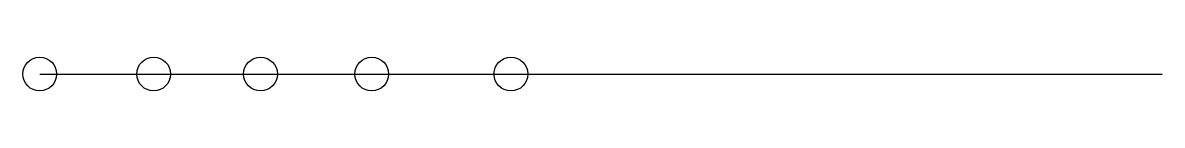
# Model space of a CAD drawing. Header units: millimetres. Extents: x 967 to 2987, y 1864 to 1924.
import ezdxf

# ---------------------------------------------------------------- set-up
doc = ezdxf.new("R2010")
doc.units = ezdxf.units.MM

msp = doc.modelspace()

# ---------------------------------------------------------------- linework, layer by layer
for p in [(996.6, 1894.4), (2986.7, 1894.4)]:
    msp.add_line(p, (2986.7, 1894.4))
for centre in [(996.6, 1894.4), (1198.6, 1894.4), (1388.1, 1894.4), (1585.2, 1894.4), (1832, 1894.4)]:
    msp.add_circle(centre, 30)

doc.saveas('drawing.dxf')
